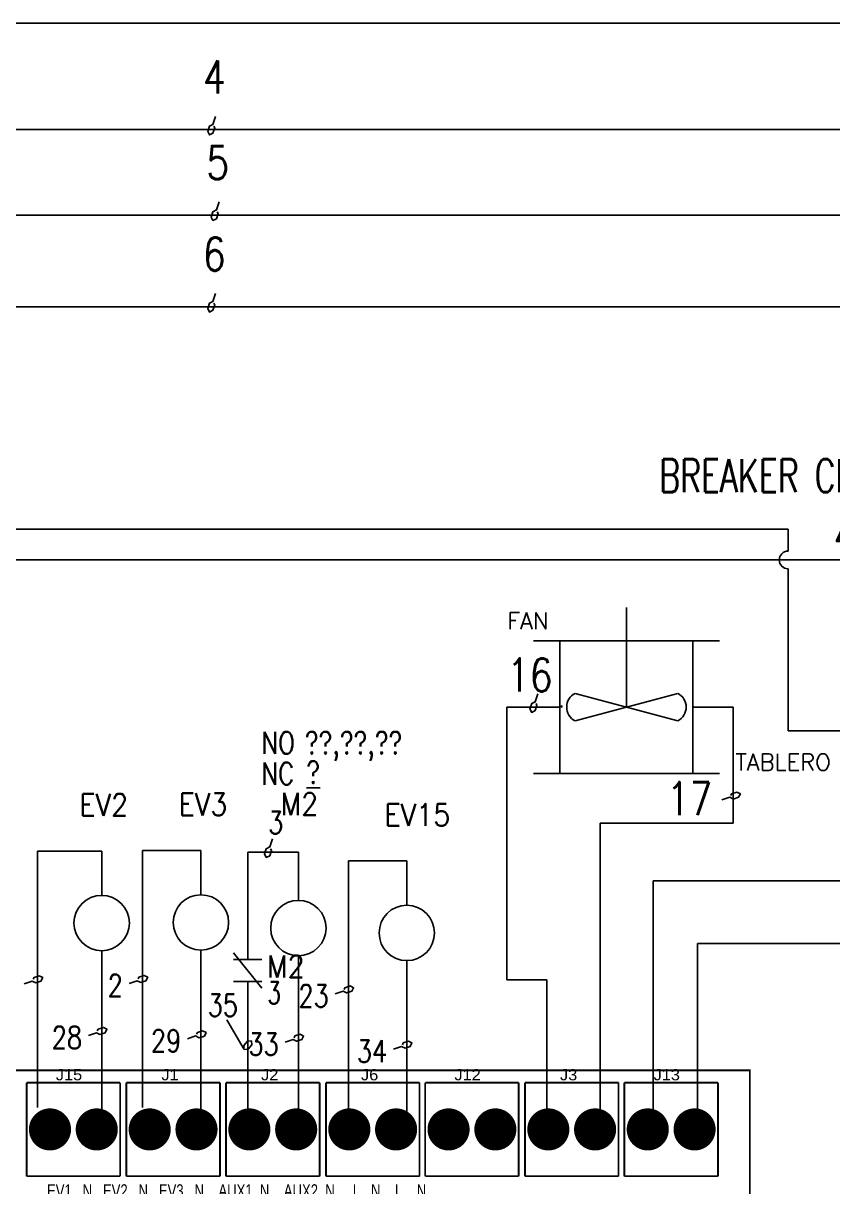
# Model space of a CAD drawing. Header units: inches. Extents: x 18.7 to 39.4, y 4.3 to 20.5.
# Drawn here: x 27.7 to 32.27, y 13.95 to 20.52 of the extents above; entities that cross this region are included whole.
import ezdxf
from ezdxf.enums import TextEntityAlignment as Align

# ---------------------------------------------------------------- set-up
doc = ezdxf.new("R2010")
doc.units = ezdxf.units.IN
doc.header["$MEASUREMENT"] = 0
doc.linetypes.add('HIDDEN2', pattern=[0.1875, 0.125, -0.0625])
for name, color, linetype in [('BLK_12AWG', 7, 'Continuous'), ('DESC', 250, 'Continuous'), ('MISC', 7, 'Continuous'), ('SYMS', 7, 'Continuous'), ('TAGS', 150, 'Continuous'), ('WIREFIXED', 7, 'Continuous'), ('WIRES', 7, 'Continuous'), ('XREF', 7, 'Continuous'), ('XREFCHILD', 134, 'Continuous')]:
    doc.layers.add(name, color=color, linetype=linetype)
doc.styles.get("Standard").update_dxf_attribs({"font": 'arial.ttf'})
doc.styles.add('WD', font='romans.shx')

# ---------------------------------------------------------------- blocks, each defined once
blk = doc.blocks.new('WD_WNH')
at = {"linetype": 'Continuous', "style": 'WD', "width": 0.8}
blk.add_attdef('WIRENO', text='', height=0.125, dxfattribs=at).set_placement((0, 0.0625), align=Align.CENTER)
at = {"style": 'WD', "flags": 1}
for tag, p in [('W01USER', (0, 0.0781)), ('W02USER', (0, 0.0703)), ('W03USER', (0, 0.0625)), ('W04USER', (0, 0.0547)), ('W05USER', (0, 0.0469)), ('W06USER', (0, 0.0391)), ('W07USER', (0, 0.0312)), ('W08USER', (0, 0.0234)), ('W09USER', (0, 0.0156)), ('W10USER', (0, 0.0078))]:
    blk.add_attdef(tag, text='', height=0.005, dxfattribs=at).set_placement(p, align=Align.CENTER)
blk = doc.blocks.new('VCB1')
at = {"linetype": 'HIDDEN2'}
blk.add_line((-0.1712, 0), (-0.125, 0), dxfattribs=at)
for centre in [(0, 0.1562), (0, -0.1562)]:
    blk.add_circle(centre, 0.0312)
blk.add_arc((0.1094, 0), 0.2344, 143.1301, 216.8699)
at = {"style": 'WD'}
for tag, p, width in [('INST', (0.2188, 0.3883), 0.7), ('LOC', (0.2188, 0.2188), 0.7), ('TAG1', (0.1269, 0.0644), 0.9), ('XREF', (0.1287, -0.09), 0.7), ('DESC1', (0.1287, -0.242), 0.7), ('DESC2', (0.1287, -0.3893), 0.7)]:
    blk.add_attdef(tag, p, '', height=0.125, dxfattribs=dict(at, width=width))
at = {"linetype": 'Continuous', "style": 'WD'}
for tag, height, flags, p in [('TERM01', 0.125, 8, (-0.055, 0.2066)), ('MFG', 0.01, 9, (-0.1421, -0.0881)), ('CAT', 0.01, 9, (-0.1421, -0.0731))]:
    blk.add_attdef(tag, text='', height=height, dxfattribs=dict(at, flags=flags)).set_placement(p, align=Align.RIGHT)
at = {"style": 'WD', "width": 0.7}
blk.add_attdef('RATING1', text='', height=0.125, dxfattribs=at).set_placement((-0.1875, 0.0625), align=Align.RIGHT)
at = {"color": 7, "style": 'WD', "flags": 1}
for tag, p in [('X2TERM01', (0, 0.1875)), ('X8TERM02', (0, -0.1875))]:
    blk.add_attdef(tag, p, '', height=0.0125, dxfattribs=at)
at = {"color": 7, "style": 'WD'}
for tag, p in [('X4LINK', (-0.25, 0)), ('X1LINK', (0, 0))]:
    blk.add_attdef(tag, p, '', height=0.01, dxfattribs=at)
at = {"style": 'WD', "flags": 9}
for tag, p in [('FAMILY', (-0.1421, -0.0365)), ('CONTACT', (-0.1288, -0.1291))]:
    blk.add_attdef(tag, text='', height=0.01, dxfattribs=at).set_placement(p, align=Align.RIGHT)
at = {"linetype": 'Continuous', "style": 'WD', "flags": 9}
blk.add_attdef('ASSYCODE', text='', height=0.01, dxfattribs=at).set_placement((-0.1533, -0.1061), align=Align.CENTER)
at = {"linetype": 'Continuous', "style": 'WD', "flags": 8}
blk.add_attdef('TERM02', text='', height=0.125, dxfattribs=at).set_placement((-0.0407, -0.2134), align=Align.TOP_RIGHT)
blk = doc.blocks.new('EPAD')
at = {"const_width": 0.5}
blk.add_lwpolyline([(-0.25, 0, 1), (0.25, 0, 1)], format="xyb", close=True, dxfattribs=at)
blk = doc.blocks.new('NextionControlV4')
at = {"const_width": 0.008}
for points in [[(41.8232, 12.2592), (48.3286, 12.2592), (48.3286, 16.8025), (41.8232, 16.8025), (41.8232, 12.2592)], [(41.8232, 12.2592), (48.3286, 12.2592), (48.3286, 16.8025), (41.8232, 16.8025), (41.8232, 12.2592)], [(41.8232, 12.2592), (48.3286, 12.2592), (48.3286, 16.8025), (41.8232, 16.8025), (41.8232, 12.2592)], [(45.2372, 16.75), (45.2372, 16.35)], [(45.2372, 16.75), (45.6372, 16.75)], [(45.2372, 16.75), (45.2372, 16.35)], [(45.2372, 16.75), (45.6372, 16.75)], [(45.2372, 16.75), (45.2372, 16.35)], [(45.2372, 16.75), (45.6372, 16.75)], [(45.6372, 16.75), (45.6372, 16.35)], [(45.6372, 16.75), (45.6372, 16.35)], [(45.6372, 16.75), (45.6372, 16.35)], [(45.6635, 16.75), (45.6635, 16.35)], [(45.6635, 16.75), (46.0635, 16.75)], [(45.6635, 16.75), (45.6635, 16.35)], [(45.6635, 16.75), (46.0635, 16.75)], [(45.6635, 16.75), (45.6635, 16.35)], [(45.6635, 16.75), (46.0635, 16.75)], [(46.0635, 16.75), (46.0635, 16.35)], [(46.0635, 16.75), (46.0635, 16.35)], [(46.0635, 16.75), (46.0635, 16.35)], [(46.0895, 16.75), (46.0895, 16.35)], [(46.0895, 16.75), (46.4895, 16.75)], [(46.0895, 16.75), (46.0895, 16.35)], [(46.0895, 16.75), (46.4895, 16.75)], [(46.0895, 16.75), (46.0895, 16.35)], [(46.0895, 16.75), (46.4895, 16.75)], [(46.4895, 16.75), (46.4895, 16.35)], [(46.4895, 16.75), (46.4895, 16.35)], [(46.4895, 16.75), (46.4895, 16.35)], [(46.5167, 16.75), (46.5167, 16.35)], [(46.5167, 16.75), (46.9167, 16.75)], [(46.5167, 16.75), (46.5167, 16.35)], [(46.5167, 16.75), (46.9167, 16.75)], [(46.5167, 16.75), (46.5167, 16.35)], [(46.5167, 16.75), (46.9167, 16.75)], [(46.9167, 16.75), (46.9167, 16.35)], [(46.9167, 16.75), (46.9167, 16.35)], [(46.9167, 16.75), (46.9167, 16.35)], [(46.9409, 16.75), (46.9409, 16.35)], [(46.9409, 16.75), (47.3409, 16.75)], [(46.9409, 16.75), (46.9409, 16.35)], [(46.9409, 16.75), (47.3409, 16.75)], [(46.9409, 16.75), (46.9409, 16.35)], [(46.9409, 16.75), (47.3409, 16.75)], [(47.3409, 16.75), (47.3409, 16.35)], [(47.3409, 16.75), (47.3409, 16.35)], [(47.3409, 16.75), (47.3409, 16.35)], [(47.3673, 16.75), (47.3673, 16.35)], [(47.3673, 16.75), (47.7673, 16.75)], [(47.3673, 16.75), (47.3673, 16.35)], [(47.3673, 16.75), (47.7673, 16.75)], [(47.3673, 16.75), (47.3673, 16.35)], [(47.3673, 16.75), (47.7673, 16.75)], [(47.7673, 16.75), (47.7673, 16.35)], [(47.7673, 16.75), (47.7673, 16.35)], [(47.7673, 16.75), (47.7673, 16.35)], [(47.7924, 16.75), (47.7924, 16.35)], [(47.7924, 16.75), (48.1924, 16.75)], [(47.7924, 16.75), (47.7924, 16.35)], [(47.7924, 16.75), (48.1924, 16.75)], [(47.7924, 16.75), (47.7924, 16.35)], [(47.7924, 16.75), (48.1924, 16.75)], [(48.1924, 16.75), (48.1924, 16.35)], [(48.1924, 16.75), (48.1924, 16.35)], [(48.1924, 16.75), (48.1924, 16.35)], [(45.2372, 16.35), (45.6372, 16.35)], [(45.2372, 16.35), (45.6372, 16.35)], [(45.2372, 16.35), (45.6372, 16.35)], [(45.6635, 16.35), (46.0635, 16.35)], [(45.6635, 16.35), (46.0635, 16.35)], [(45.6635, 16.35), (46.0635, 16.35)], [(46.0895, 16.35), (46.4895, 16.35)], [(46.0895, 16.35), (46.4895, 16.35)], [(46.0895, 16.35), (46.4895, 16.35)], [(46.5167, 16.35), (46.9167, 16.35)], [(46.5167, 16.35), (46.9167, 16.35)], [(46.5167, 16.35), (46.9167, 16.35)], [(46.9409, 16.35), (47.3409, 16.35)], [(46.9409, 16.35), (47.3409, 16.35)], [(46.9409, 16.35), (47.3409, 16.35)], [(47.3673, 16.35), (47.7673, 16.35)], [(47.3673, 16.35), (47.7673, 16.35)], [(47.3673, 16.35), (47.7673, 16.35)], [(47.7924, 16.35), (48.1924, 16.35)], [(47.7924, 16.35), (48.1924, 16.35)], [(47.7924, 16.35), (48.1924, 16.35)]]:
    blk.add_lwpolyline(points, dxfattribs=at)
at = {"xscale": 0.18, "yscale": 0.18}
for p in [(45.3372, 16.55), (45.5372, 16.55), (45.7635, 16.55), (45.9635, 16.55), (46.1895, 16.55), (46.3895, 16.55), (46.6167, 16.55), (46.8167, 16.55), (47.0409, 16.55), (47.2409, 16.55), (47.4673, 16.55), (47.6673, 16.55), (47.8924, 16.55), (48.0924, 16.55)]:
    blk.add_blockref('EPAD', p, dxfattribs=at)
for s, height, width, p in [('J15', 0.048, 1.041667, (45.3622, 16.76)), ('J15', 0.048, 1.041667, (45.3622, 16.76)), ('J15', 0.048, 1.041667, (45.3622, 16.76)), ('J1', 0.048, 1.041667, (45.8135, 16.76)), ('J1', 0.048, 1.041667, (45.8135, 16.76)), ('J1', 0.048, 1.041667, (45.8135, 16.76)), ('J2', 0.048, 1.041667, (46.2395, 16.76)), ('J2', 0.048, 1.041667, (46.2395, 16.76)), ('J2', 0.048, 1.041667, (46.2395, 16.76)), ('J6', 0.048, 1.041667, (46.6667, 16.76)), ('J6', 0.048, 1.041667, (46.6667, 16.76)), ('J6', 0.048, 1.041667, (46.6667, 16.76)), ('J12', 0.048, 1.041667, (47.0659, 16.76)), ('J12', 0.048, 1.041667, (47.0659, 16.76)), ('J12', 0.048, 1.041667, (47.0659, 16.76)), ('J3', 0.048, 1.041667, (47.5173, 16.76)), ('J3', 0.048, 1.041667, (47.5173, 16.76)), ('J3', 0.048, 1.041667, (47.5173, 16.76)), ('J13', 0.048, 1.041667, (47.9174, 16.76)), ('J13', 0.048, 1.041667, (47.9174, 16.76)), ('J13', 0.048, 1.041667, (47.9174, 16.76)), ('EV1   N   EV2   N   EV3   N    AUX1  N    AUX2  N     L   N    L    N', 0.056, 0.714286, (45.3245, 16.2595)), ('EV1   N   EV2   N   EV3   N    AUX1  N    AUX2  N     L   N    L    N', 0.056, 0.714286, (45.3245, 16.2595)), ('EV1   N   EV2   N   EV3   N    AUX1  N    AUX2  N     L   N    L    N', 0.056, 0.714286, (45.3245, 16.2595))]:
    blk.add_text(s, height=height, dxfattribs=dict(width=width)).set_placement(p)
blk = doc.blocks.new('VCR1')
blk.add_circle((0, 0), 0.1562)
at = {"style": 'WD', "width": 0.7}
for tag, p in [('INST', (0.2812, 0.4133)), ('LOC', (0.2812, 0.2437))]:
    blk.add_attdef(tag, text='', height=0.125, dxfattribs=at).set_placement(p, align=Align.TOP_LEFT)
at = {"linetype": 'Continuous', "style": 'WD', "flags": 8}
blk.add_attdef('TERM01', text='', height=0.125, dxfattribs=at).set_placement((-0.0312, 0.1812), align=Align.RIGHT)
at = {"color": 7, "style": 'WD', "flags": 1}
for tag, p in [('X2TERM01', (0, 0.1562)), ('X8TERM02', (0, -0.1562))]:
    blk.add_attdef(tag, p, '', height=0.0125, dxfattribs=at)
at = {"style": 'WD', "width": 0.9}
for tag, p in [('TAG1', (0.2, -0.0472)), ('DESC1', (-0.256, -1.0197)), ('DESC2', (-0.256, -1.1759)), ('DESC3', (-0.256, -1.3322))]:
    blk.add_attdef(tag, p, '', height=0.125, dxfattribs=at)
at = {"style": 'WD', "flags": 9}
blk.add_attdef('FAMILY', text='', height=0.01, dxfattribs=at).set_placement((-0.2191, -0.0659), align=Align.CENTER)
at = {"linetype": 'Continuous', "style": 'WD', "flags": 9}
blk.add_attdef('ASSYCODE', text='', height=0.01, dxfattribs=at).set_placement((-0.2229, -0.1181), align=Align.CENTER)
for tag, p in [('MFG', (-0.2211, -0.0986)), ('CAT', (-0.2211, -0.0835))]:
    blk.add_attdef(tag, text='', height=0.01, dxfattribs=at).set_placement(p, align=Align.MIDDLE)
at = {"linetype": 'Continuous', "style": 'WD', "flags": 8}
blk.add_attdef('TERM02', text='', height=0.125, dxfattribs=at).set_placement((-0.0312, -0.1781), align=Align.TOP_RIGHT)
at = {"style": 'WD', "width": 0.8, "flags": 8}
for tag, p in [('NO', (-0.256, -1.4884)), ('XREFNO', (-0.0229, -1.4884)), ('NC', (-0.256, -1.6447)), ('XREFNC', (-0.0229, -1.6447))]:
    blk.add_attdef(tag, p, '', height=0.125, dxfattribs=at)
blk = doc.blocks.new('VMS1')
blk.add_circle((0, 0), 0.1562)
at = {"style": 'WD', "width": 0.7}
for tag, p in [('INST', (0.2812, 0.4193)), ('LOC', (0.2812, 0.2497))]:
    blk.add_attdef(tag, text='', height=0.125, dxfattribs=at).set_placement(p, align=Align.TOP_LEFT)
at = {"linetype": 'Continuous', "style": 'WD', "flags": 8}
blk.add_attdef('TERM01', text='', height=0.125, dxfattribs=at).set_placement((-0.0312, 0.1812), align=Align.RIGHT)
at = {"color": 7, "style": 'WD', "flags": 1}
for tag, p in [('X2TERM01', (0, 0.1562)), ('X8TERM02', (0, -0.1562))]:
    blk.add_attdef(tag, p, '', height=0.0125, dxfattribs=at)
at = {"style": 'WD', "width": 0.9}
for tag, p in [('TAG1', (0.2, -0.0472)), ('DESC1', (-0.256, -1.0197)), ('DESC2', (-0.256, -1.1759)), ('DESC3', (-0.256, -1.3322))]:
    blk.add_attdef(tag, p, '', height=0.125, dxfattribs=at)
at = {"style": 'WD', "flags": 9}
blk.add_attdef('FAMILY', text='', height=0.01, dxfattribs=at).set_placement((-0.2191, -0.0659), align=Align.CENTER)
at = {"linetype": 'Continuous', "style": 'WD', "flags": 9}
blk.add_attdef('ASSYCODE', text='', height=0.01, dxfattribs=at).set_placement((-0.2236, -0.1202), align=Align.CENTER)
for tag, p in [('MFG', (-0.2211, -0.0986)), ('CAT', (-0.2211, -0.0835))]:
    blk.add_attdef(tag, text='', height=0.01, dxfattribs=at).set_placement(p, align=Align.MIDDLE)
at = {"linetype": 'Continuous', "style": 'WD', "flags": 8}
blk.add_attdef('TERM02', text='', height=0.125, dxfattribs=at).set_placement((-0.0312, -0.1781), align=Align.TOP_RIGHT)
at = {"style": 'WD', "width": 0.8, "flags": 8}
for tag, p in [('NO', (-0.256, -1.4884)), ('XREFNO', (-0.0229, -1.4884)), ('NC', (-0.256, -1.6447)), ('XREFNC', (-0.0229, -1.6447))]:
    blk.add_attdef(tag, p, '', height=0.125, dxfattribs=at)
blk = doc.blocks.new('VMS22')
at = {"linetype": 'Continuous'}
for p, q in [((-0.08, 0.1), (0.08, -0.1)), ((-0.08, 0.0625), (0.08, 0.0625)), ((-0.08, -0.0625), (0.08, -0.0625))]:
    blk.add_line(p, q, dxfattribs=at)
at = {"style": 'WD'}
for tag, p, width in [('INST', (0.125, 0.2866), 0.7), ('LOC', (0.125, 0.117), 0.7), ('TAG2', (0.1095, -0.0393), 0.9), ('XREF', (0.1115, -0.1888), 0.7), ('DESC1', (0.1115, -0.3407), 0.7), ('DESC2', (0.1115, -0.497), 0.7), ('DESC3', (0.1115, -0.6532), 0.7)]:
    blk.add_attdef(tag, p, '', height=0.125, dxfattribs=dict(at, width=width))
at = {"linetype": 'Continuous', "style": 'WD', "flags": 8}
blk.add_attdef('TERM01', text='', height=0.125, dxfattribs=at).set_placement((-0.0312, 0.125), align=Align.RIGHT)
at = {"color": 7, "style": 'WD', "flags": 1}
for tag, p in [('X2TERM01', (0, 0.0625)), ('X8TERM02', (0, -0.0625))]:
    blk.add_attdef(tag, p, '', height=0.0125, dxfattribs=at)
at = {"style": 'WD'}
for tag, p, flags in [('FAMILY', (-0.1522, -0.001), 9), ('CONTACT', (-0.1522, -0.0177), 1)]:
    blk.add_attdef(tag, p, '', height=0.01, dxfattribs=dict(at, flags=flags))
at = {"color": 7, "style": 'WD'}
for tag, p in [('X4LINK', (-0.1406, 0)), ('X1LINK', (0.125, 0))]:
    blk.add_attdef(tag, p, '', height=0.01, dxfattribs=at)
at = {"linetype": 'Continuous', "style": 'WD', "flags": 8}
blk.add_attdef('TERM02', text='', height=0.125, dxfattribs=at).set_placement((-0.0312, -0.125), align=Align.TOP_RIGHT)
blk = doc.blocks.new('VM1_AXIAL_FLOW_FAN1')
for p, q in [((0, 0), (0, 0.75)), ((-0.7, 0.5), (-0.5, 0.5)), ((-0.5, -0.5), (-0.5, 0.5)), ((0.5, 0.5), (-0.5, 0.5)), ((0.5, -0.5), (0.5, 0.5)), ((0.5, 0.5), (0.7, 0.5)), ((0.3864, -0.1035), (-0.3864, 0.1035)), ((0.3864, 0.1035), (-0.3864, -0.1035)), ((-0.7, -0.5), (-0.5, -0.5)), ((-0.5, -0.5), (0.5, -0.5)), ((0.5, -0.5), (0.7, -0.5))]:
    blk.add_line(p, q)
for centre, start, end in [((-0.3333, 0), 117.1247, 242.8753), ((0.3333, 0), 297.1247, 62.8753)]:
    blk.add_arc(centre, 0.1163, start, end)
at = {"style": 'WD'}
for tag, height, p in [('INST', 0.125, (-0.5855, 0.9568)), ('LOC', 0.125, (-0.5876, 0.7768)), ('TAG1', 0.125, (-0.5855, 0.5862)), ('TERM01', 0.0625, (-0.5105, 0.0158))]:
    blk.add_attdef(tag, text='', height=height, dxfattribs=at).set_placement(p, align=Align.RIGHT)
for tag, p, height in [('TERM04', (0.009, 0.76), 0.0625), ('X2TERM04', (0, 0.75), 0.005), ('X4TERM01', (-0.5, 0), 0.01), ('X1TERM03', (0.5, 0), 0.005), ('TERM03', (0.5107, 0.0122), 0.0625), ('RATING1', (0.8198, -0.2606), 0.125), ('DESC1', (0.8198, -0.4771), 0.125), ('X8TERM02', (0, -0.5), 0.005), ('TERM02', (0.0022, -0.5727), 0.0625), ('DESC2', (0.8198, -0.661), 0.125), ('DESC3', (0.8198, -0.851), 0.125), ('WDTAGALT', (0.8274, -1.0324), 0.125)]:
    blk.add_attdef(tag, p, '', height=height, dxfattribs=at)
blk.add_attdef('XREF', text='', height=0.0625, rotation=0.0625, dxfattribs=at).set_placement((0.7427, 0.5951), align=Align.TOP_CENTER)
at = {"style": 'WD', "flags": 1}
for tag, p in [('FAMILY', (-0.659, -0.3005)), ('CAT', (-0.659, -0.3447)), ('MFG', (-0.6574, -0.3763)), ('WDTYPE', (-0.6443, -0.4416)), ('ASSYCODE', (-0.6293, -0.4054))]:
    blk.add_attdef(tag, text='', height=0.01, dxfattribs=at).set_placement(p, align=Align.CENTER)
blk = doc.blocks.new('WD_WNV')
at = {"style": 'WD', "flags": 1}
for tag, p in [('W01USER', (-0.0625, 0.0938)), ('W02USER', (-0.0625, 0.0859)), ('W03USER', (-0.0625, 0.0781)), ('W04USER', (-0.0625, 0.0703)), ('W05USER', (-0.0625, 0.0625)), ('W06USER', (-0.0625, 0.0547)), ('W07USER', (-0.0625, 0.0469)), ('W08USER', (-0.0625, 0.0391)), ('W09USER', (-0.0625, 0.0312)), ('W10USER', (-0.0625, 0.0234))]:
    blk.add_attdef(tag, text='', height=0.005, dxfattribs=at).set_placement(p, align=Align.CENTER)
at = {"linetype": 'Continuous', "style": 'WD', "width": 0.8}
blk.add_attdef('WIRENO', text='', height=0.125, dxfattribs=at).set_placement((-0.05, 0), align=Align.MIDDLE_RIGHT)

msp = doc.modelspace()

# ---------------------------------------------------------------- linework, layer by layer
at = {"color": 7, "linetype": 'Continuous'}
msp.add_line((39.4087, 20.5161), (18.6587, 20.5161), dxfattribs=at)
at = {"layer": 'BLK_12AWG'}
for p, q in [((19.5714, 19.9155), (37.9464, 19.9155)), ((19.591, 19.4322), (37.966, 19.4322)), ((19.5714, 18.9155), (37.9464, 18.9155))]:
    msp.add_line(p, q, dxfattribs=at)
at = {"layer": 'WIREFIXED'}
for points in [[(28.7839, 19.9905), (28.7688, 19.9452), (28.749, 19.9353), (28.7391, 19.9057), (28.749, 19.8859), (28.7688, 19.8958), (28.7787, 19.9254), (28.7737, 19.9353)], [(28.8035, 19.5072), (28.7884, 19.4619), (28.7686, 19.452), (28.7587, 19.4223), (28.7686, 19.4026), (28.7884, 19.4125), (28.7982, 19.4421), (28.7933, 19.452)], [(28.7839, 18.9905), (28.7688, 18.9452), (28.749, 18.9353), (28.7391, 18.9057), (28.749, 18.8859), (28.7688, 18.8958), (28.7787, 18.9254), (28.7737, 18.9353)], [(30.6023, 16.7305), (30.5872, 16.6852), (30.5674, 16.6753), (30.5576, 16.6457), (30.5674, 16.6259), (30.5872, 16.6358), (30.5971, 16.6654), (30.5922, 16.6753)], [(31.6402, 16.131), (31.6855, 16.1461), (31.7053, 16.1362), (31.7349, 16.1461), (31.7448, 16.1658), (31.725, 16.1757), (31.6954, 16.1658), (31.6905, 16.156)], [(29.1047, 15.9111), (29.0896, 15.8658), (29.0699, 15.8559), (29.0601, 15.8265), (29.07, 15.8069), (29.0897, 15.8167), (29.0995, 15.8461), (29.0945, 15.8559)], [(27.7041, 15.0936), (27.7495, 15.1088), (27.7691, 15.0989), (27.7986, 15.1087), (27.8084, 15.1284), (27.7887, 15.1383), (27.7593, 15.1285), (27.7544, 15.1186)], [(28.2963, 15.0957), (28.3417, 15.1108), (28.3613, 15.101), (28.3908, 15.1108), (28.4006, 15.1305), (28.3809, 15.1403), (28.3515, 15.1305), (28.3466, 15.1207)], [(29.458, 15.0366), (29.5034, 15.0518), (29.5231, 15.0419), (29.5525, 15.0518), (29.5623, 15.0714), (29.5426, 15.0813), (29.5132, 15.0715), (29.5083, 15.0616)], [(28.0661, 14.8021), (28.1115, 14.8172), (28.1312, 14.8074), (28.1606, 14.8172), (28.1704, 14.8369), (28.1507, 14.8467), (28.1213, 14.8369), (28.1164, 14.8271)], [(28.8468, 14.8898), (28.9457, 14.7228), (28.9677, 14.7249), (28.9876, 14.749), (28.9855, 14.771), (28.9635, 14.7689), (28.9436, 14.7448), (28.9447, 14.7338)], [(28.6258, 14.7835), (28.6712, 14.7987), (28.6909, 14.7888), (28.7203, 14.7986), (28.7302, 14.8183), (28.7105, 14.8281), (28.6811, 14.8183), (28.6762, 14.8085)], [(29.1759, 14.7638), (29.2213, 14.779), (29.241, 14.7691), (29.2704, 14.7789), (29.2802, 14.7986), (29.2605, 14.8085), (29.2311, 14.7987), (29.2262, 14.7888)], [(29.7876, 14.7245), (29.833, 14.7396), (29.8526, 14.7298), (29.882, 14.7396), (29.8919, 14.7593), (29.8722, 14.7691), (29.8428, 14.7593), (29.8379, 14.7494)]]:
    msp.add_lwpolyline(points, dxfattribs=at)
at = {"layer": 'WIRES'}
for p, q in [((20.1265, 17.6607), (32.0139, 17.6607)), ((32.0139, 17.6607), (32.0139, 17.5361)), ((21.1727, 17.4861), (32.3665, 17.4861)), ((32.0139, 17.4361), (32.0139, 16.5222)), ((30.7268, 16.6555), (30.4278, 16.6555)), ((30.4278, 16.6555), (30.4278, 15.1153)), ((31.4768, 16.6555), (31.7046, 16.6555)), ((31.7046, 16.6555), (31.7046, 16.0007)), ((32.0139, 16.5222), (32.3165, 16.5222)), ((31.7046, 16.0007), (30.9536, 16.0007)), ((30.9536, 16.0007), (30.9536, 14.29)), ((27.7791, 14.3946), (27.7791, 15.8427)), ((27.7791, 15.8427), (28.1411, 15.8427)), ((28.1411, 15.8427), (28.1411, 15.5927)), ((28.3713, 14.3957), (28.3713, 15.8458)), ((28.3713, 15.8458), (28.7009, 15.8458)), ((28.7009, 15.8458), (28.7009, 15.5958)), ((28.9656, 15.8361), (29.2509, 15.8361)), ((28.9656, 15.2308), (28.9656, 15.8361)), ((29.2509, 15.8361), (29.2509, 15.5641)), ((29.533, 14.3366), (29.533, 15.7867)), ((29.533, 15.7867), (29.8626, 15.7867)), ((29.8626, 15.7867), (29.8626, 15.5367)), ((33.2788, 15.6751), (31.2525, 15.6751)), ((31.2525, 15.6751), (31.2525, 14.3461)), ((33.9677, 15.3207), (31.5037, 15.3207)), ((31.5037, 15.3207), (31.5037, 14.287)), ((28.1411, 15.2802), (28.1411, 14.374)), ((28.7009, 15.2833), (28.7009, 14.3338)), ((29.2509, 15.2516), (29.2509, 14.3262)), ((29.8626, 15.2242), (29.8626, 14.2748)), ((30.4278, 15.1153), (30.6531, 15.1153)), ((30.6531, 15.1153), (30.6531, 14.275)), ((28.9656, 14.388), (28.9656, 15.1058)), ((29.2447, 14.3472), (29.2793, 14.3472))]:
    msp.add_line(p, q, dxfattribs=at)
msp.add_arc((32.0139, 17.4861), 0.05, 90, 270, dxfattribs=at)

# ---------------------------------------------------------------- block references
at = {"xscale": 1.32, "yscale": 1.32, "zscale": 1.32}
msp.add_blockref('NextionControlV4', (-31.9957, -7.5748), dxfattribs=at)
at = {"layer": 'SYMS'}
ref = msp.add_blockref('VCB1', (33.2593, 17.7359), dxfattribs=dict(at, xscale=1.5, yscale=1.5, zscale=1.5))
ref.add_attrib('DESC2', '4A', (32.2737, 17.5315), dxfattribs={"layer": 'DESC', "height": 0.1875, "style": 'WD', "width": 0.7})
ref.add_attrib('DESC1', 'BREAKER CHINT', (31.2864, 17.8683), dxfattribs={"layer": 'DESC', "height": 0.1875, "style": 'WD', "width": 0.7})
ref.add_attrib('TAG1', 'CB1', (32.5186, 18.2825), dxfattribs={"layer": 'TAGS', "color": 250, "height": 0.1875, "style": 'WD', "width": 0.9})
ref = msp.add_blockref('VM1_AXIAL_FLOW_FAN1', (31.1018, 16.6555), dxfattribs=dict(at, xscale=0.75, yscale=0.75, zscale=0.75))
ref.add_attrib('DESC1', 'TABLERO', (31.7167, 16.2977), dxfattribs={"layer": 'DESC', "height": 0.09375, "style": 'WD'})
ref.add_attrib('X4TERM01', '16', (30.7268, 16.6555), dxfattribs={"layer": 'MISC', "height": 0.0075, "style": 'WD'})
ref.add_attrib('X1TERM03', '17', (31.4768, 16.6555), dxfattribs={"layer": 'MISC', "height": 0.00375, "style": 'WD'})
ref.add_attrib('TAG1', 'FAN', dxfattribs={"layer": 'TAGS', "color": 250, "height": 0.09375, "style": 'WD'}).set_placement((30.6627, 17.0952), align=Align.RIGHT)
ref = msp.add_blockref('VMS1', (29.2509, 15.4078), dxfattribs=at)
ref.add_attrib('XREFNO', '??,??,??', (29.2879, 16.3911), dxfattribs={"layer": 'XREF', "height": 0.125, "style": 'WD', "width": 0.8, "flags": 8})
ref.add_attrib('XREFNC', '%%u?%%u', (29.2959, 16.2247), dxfattribs={"layer": 'XREF', "height": 0.125, "style": 'WD', "width": 0.8, "flags": 8})
ref.add_attrib('NO', 'NO', (29.0429, 16.3911), dxfattribs={"layer": 'MISC', "height": 0.125, "style": 'WD', "width": 0.8, "flags": 8})
ref.add_attrib('NC', 'NC', (29.0429, 16.2174), dxfattribs={"layer": 'MISC', "height": 0.125, "style": 'WD', "width": 0.8, "flags": 8})
ref.add_attrib('TAG1', 'M2', (29.1508, 16.0456), dxfattribs={"layer": 'TAGS', "height": 0.125, "style": 'WD', "width": 0.9})
ref = msp.add_blockref('VCR1', (28.1411, 15.4365), dxfattribs=at)
ref.add_attrib('TAG1', 'EV2', (28.0158, 16.041), dxfattribs={"layer": 'TAGS', "height": 0.125, "style": 'WD', "width": 0.9})
ref = msp.add_blockref('VCR1', (28.7009, 15.4395), dxfattribs=at)
ref.add_attrib('TAG1', 'EV3', (28.5755, 16.044), dxfattribs={"layer": 'TAGS', "height": 0.125, "style": 'WD', "width": 0.9})
ref = msp.add_blockref('VCR1', (29.8626, 15.3805), dxfattribs=at)
ref.add_attrib('TAG1', 'EV15', (29.7372, 15.985), dxfattribs={"layer": 'TAGS', "height": 0.125, "style": 'WD', "width": 0.9})
ref = msp.add_blockref('VMS22', (28.9645, 15.1683), dxfattribs=at)
ref.add_attrib('XREF', '3', (29.0761, 14.9795), dxfattribs={"layer": 'XREFCHILD', "height": 0.125, "style": 'WD', "width": 0.7})
ref.add_attrib('TAG2', 'M2', (29.0741, 15.129), dxfattribs={"layer": 'TAGS', "height": 0.125, "style": 'WD', "width": 0.9})
at = {"layer": 'WIREFIXED'}
ref = msp.add_blockref('WD_WNH', (28.7589, 19.9155), dxfattribs=dict(at, xscale=1.5, yscale=1.5, zscale=1.5))
ref.add_attrib('WIRENOF', '4', dxfattribs={"linetype": 'Continuous', "height": 0.1875, "style": 'WD', "width": 0.8}).set_placement((28.7767, 20.0627), align=Align.BOTTOM_CENTER)
ref = msp.add_blockref('WD_WNH', (28.7785, 19.4322), dxfattribs=dict(at, xscale=1.5, yscale=1.5, zscale=1.5))
ref.add_attrib('WIRENOF', '5', dxfattribs={"linetype": 'Continuous', "height": 0.1875, "style": 'WD', "width": 0.8}).set_placement((28.7963, 19.5793), align=Align.BOTTOM_CENTER)
ref = msp.add_blockref('WD_WNH', (28.7589, 18.9155), dxfattribs=dict(at, xscale=1.5, yscale=1.5, zscale=1.5))
ref.add_attrib('WIRENOF', '6', dxfattribs={"linetype": 'Continuous', "height": 0.1875, "style": 'WD', "width": 0.8}).set_placement((28.7767, 19.0627), align=Align.BOTTOM_CENTER)
ref = msp.add_blockref('WD_WNH', (30.5387, 16.5395), dxfattribs=dict(at, xscale=1.5, yscale=1.5, zscale=1.5))
ref.add_attrib('WIRENOF', '16', dxfattribs={"linetype": 'Continuous', "height": 0.1875, "style": 'WD', "width": 0.8}).set_placement((30.5564, 16.6866), align=Align.BOTTOM_CENTER)
ref = msp.add_blockref('WD_WNV', (31.7152, 16.156), dxfattribs=dict(at, xscale=1.5, yscale=1.5, zscale=1.5))
ref.add_attrib('WIRENOF', '17', dxfattribs={"linetype": 'Continuous', "height": 0.1875, "style": 'WD', "width": 0.8}).set_placement((31.5868, 16.1382), align=Align.MIDDLE_RIGHT)
ref = msp.add_blockref('WD_WNH', (29.086, 15.7927), dxfattribs=at)
ref.add_attrib('WIRENOF', '3', dxfattribs={"linetype": 'Continuous', "height": 0.125, "style": 'WD', "width": 0.8}).set_placement((29.1229, 15.9032), align=Align.BOTTOM_CENTER)
ref = msp.add_blockref('WD_WNV', (28.3713, 15.1207), dxfattribs=at)
ref.add_attrib('WIRENOF', '2', dxfattribs={"linetype": 'Continuous', "height": 0.125, "style": 'WD', "width": 0.8}).set_placement((28.2607, 15.0839), align=Align.MIDDLE_RIGHT)
ref = msp.add_blockref('WD_WNV', (29.533, 15.0617), dxfattribs=at)
ref.add_attrib('WIRENOF', '23', dxfattribs={"linetype": 'Continuous', "height": 0.125, "style": 'WD', "width": 0.8}).set_placement((29.4224, 15.0248), align=Align.MIDDLE_RIGHT)
ref = msp.add_blockref('WD_WNV', (29.2084, 15.3336), dxfattribs=at)
ref.add_attrib('WIRENOF', '35', dxfattribs={"linetype": 'Continuous', "height": 0.125, "style": 'WD', "width": 0.8}).set_placement((28.9104, 14.972), align=Align.MIDDLE_RIGHT)
ref = msp.add_blockref('WD_WNV', (28.1411, 14.8271), dxfattribs=at)
ref.add_attrib('WIRENOF', '28', dxfattribs={"linetype": 'Continuous', "height": 0.125, "style": 'WD', "width": 0.8}).set_placement((28.0306, 14.7902), align=Align.MIDDLE_RIGHT)
ref = msp.add_blockref('WD_WNV', (28.7009, 14.8085), dxfattribs=at)
ref.add_attrib('WIRENOF', '29', dxfattribs={"linetype": 'Continuous', "height": 0.125, "style": 'WD', "width": 0.8}).set_placement((28.5903, 14.7717), align=Align.MIDDLE_RIGHT)
ref = msp.add_blockref('WD_WNV', (29.2509, 14.7889), dxfattribs=at)
ref.add_attrib('WIRENOF', '33', dxfattribs={"linetype": 'Continuous', "height": 0.125, "style": 'WD', "width": 0.8}).set_placement((29.1403, 14.752), align=Align.MIDDLE_RIGHT)
ref = msp.add_blockref('WD_WNV', (29.8626, 14.7495), dxfattribs=at)
ref.add_attrib('WIRENOF', '34', dxfattribs={"linetype": 'Continuous', "height": 0.125, "style": 'WD', "width": 0.8}).set_placement((29.752, 14.7126), align=Align.MIDDLE_RIGHT)

doc.saveas('drawing.dxf')
